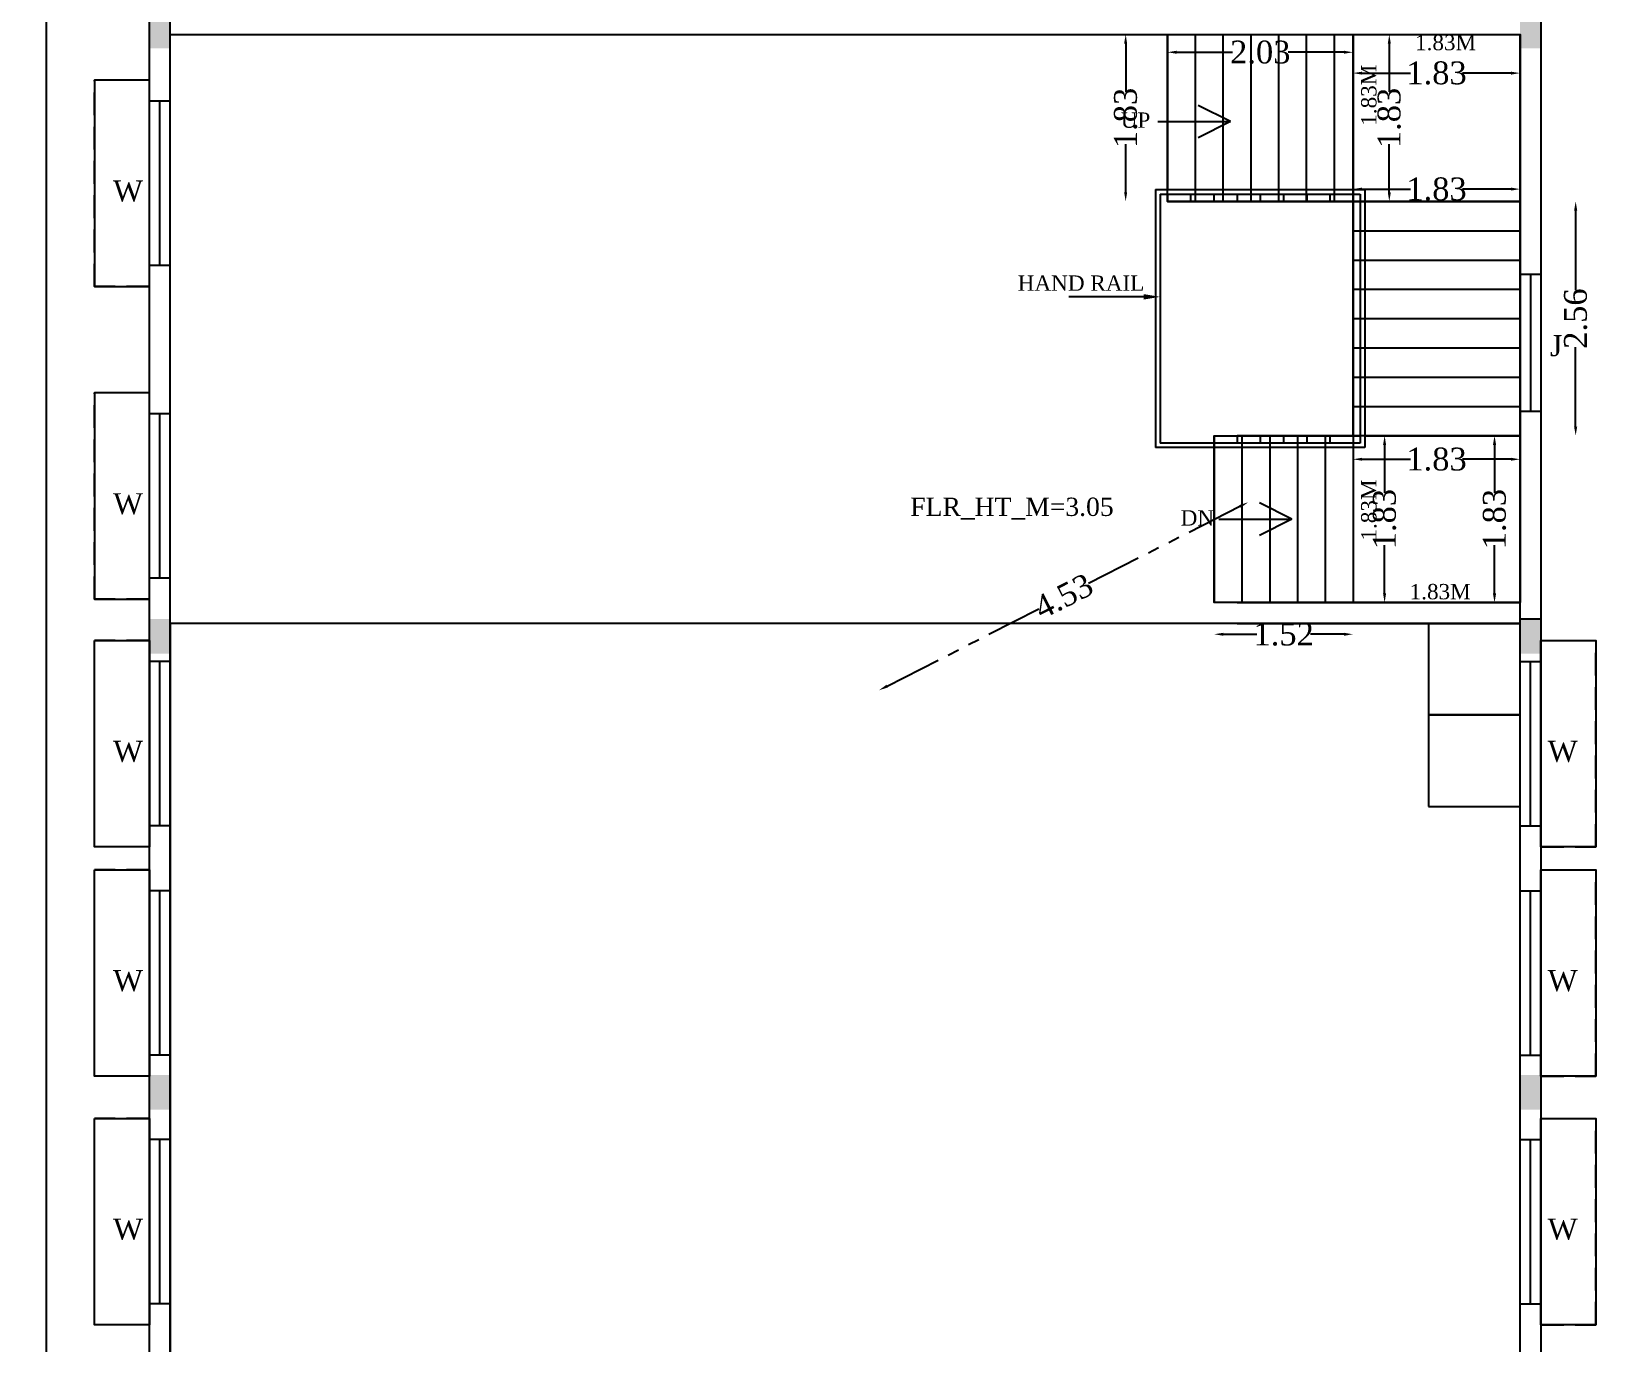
# Model space of a CAD drawing. Header units: metres. Extents: x 3520 to 17931, y 2577 to 6638.
# Drawn here: x 3549.74 to 3566.86, y 2664.75 to 2679.11 of the extents above; entities that cross this region are included whole.
import ezdxf
from ezdxf import colors
from ezdxf.entities.mleader import LeaderData, LeaderLine
from ezdxf.math import Vec2, Vec3

# ---------------------------------------------------------------- set-up
doc = ezdxf.new("R2010")
doc.units = ezdxf.units.M
doc.header["$MEASUREMENT"] = 0
for name, pattern in [('DASHED2', [0.375, 0.25, -0.125]), ('HIDDEN2', [0.1875, 0.125, -0.0625]), ('PHANTOM2', [1.25, 0.625, -0.125, 0.125, -0.125, 0.125, -0.125])]:
    doc.linetypes.add(name, pattern=pattern)
for name, color, linetype in [('BLK_1_FLR_1_AC_ROOM_1', 7, 'Continuous'), ('BLK_1_FLR_1_BLT_UP_AREA', 7, 'Continuous'), ('BLK_1_FLR_1_CARPET_AREA', 7, 'Continuous'), ('BLK_1_FLR_1_CHAJJA', 7, 'Continuous'), ('BLK_1_FLR_1_DRINKING_WATER', 7, 'Continuous'), ('BLK_1_FLR_1_STAIR_2', 7, 'Continuous'), ('BLK_1_FLR_1_STAIR_2_FLIGHT_1', 7, 'Continuous'), ('BLK_1_FLR_1_STAIR_2_FLIGHT_2', 7, 'Continuous'), ('BLK_1_FLR_1_STAIR_2_FLIGHT_3', 7, 'Continuous'), ('BLK_1_FLR_1_STAIR_2_LANDING_1', 7, 'Continuous'), ('BLK_1_FLR_1_STAIR_2_LANDING_2', 7, 'Continuous'), ('BLK_1_FLR_1_WASH', 7, 'Continuous'), ('DIST_EXIT', 7, 'Continuous')]:
    doc.layers.add(name, color=color, linetype=linetype)
doc.styles.add('ANAND', font='times.ttf')
doc.styles.get("Standard").update_dxf_attribs({"font": 'times.ttf'})
doc.dimstyles.new('STANDARD$0', dxfattribs={"dimtxt": 0.25, "dimasz": 0.1, "dimexe": 2, "dimexo": 2, "dimgap": 0, "dimtad": 0, "dimzin": 0, "dimdsep": 46, "dimtxsty": 'ANAND', "dimcen": 0.0625, "dimdle": 2.5, "dimse1": 1, "dimse2": 1, "dimclrd": 2, "dimclre": 9, "dimadec": 0, "dimazin": 0, "dimtfac": 1, "dimtix": 1, "dimtofl": 0, "dimtmove": 2, "dimatfit": 3, "dimldrblk": 'OBLIQUE', "dimfxl": 0, "dimtolj": 1, "dimtzin": 0, "dimarcsym": 0})

# ---------------------------------------------------------------- blocks, each defined once
blk = doc.blocks.new('*D25')
at = {"color": 2, "lineweight": -2}
for p, q in [((3549.902, 2685.521), (3549.902, 2656.169)), ((3549.902, 2626.017), (3549.902, 2655.369))]:
    blk.add_line(p, q, dxfattribs=at)
at = {"color": 2}
for points in [[(3549.885, 2685.521), (3549.919, 2685.521), (3549.902, 2685.621)], [(3549.885, 2626.017), (3549.919, 2626.017), (3549.902, 2625.917)]]:
    blk.add_solid(points, dxfattribs=at)
at = {"layer": 'Defpoints', "color": 0}
for p in [(3552.273, 2685.621), (3549.902, 2625.917), (3552.273, 2625.917)]:
    blk.add_point(p, dxfattribs=at)
at = {"color": 0, "insert": (3549.902, 2655.769), "char_height": 0.25, "attachment_point": 5, "rotation": 90, "style": 'ANAND'}
blk.add_mtext('\\A1;59.70', dxfattribs=at)
blk = doc.blocks.new('_Oblique')
at = {"color": 0, "linetype": 'ByBlock', "lineweight": -2}
blk.add_line((-0.5, -0.5), (0.5, 0.5), dxfattribs=at)
blk = doc.blocks.new('*D47')
at = {"layer": 'BLK_1_FLR_1_STAIR_2_FLIGHT_3', "color": 2, "lineweight": -2}
for p, q in [((3562.785, 2672.507), (3563.151, 2672.507)), ((3564.104, 2672.507), (3563.738, 2672.507))]:
    blk.add_line(p, q, dxfattribs=at)
at = {"layer": 'BLK_1_FLR_1_STAIR_2_FLIGHT_3', "color": 2}
for points in [[(3562.785, 2672.523), (3562.785, 2672.49), (3562.685, 2672.507)], [(3564.104, 2672.523), (3564.104, 2672.49), (3564.204, 2672.507)]]:
    blk.add_solid(points, dxfattribs=at)
at = {"layer": 'Defpoints', "color": 0}
for p in [(3562.685, 2672.853), (3564.204, 2672.853), (3562.685, 2672.507)]:
    blk.add_point(p, dxfattribs=at)
at = {"layer": 'BLK_1_FLR_1_STAIR_2_FLIGHT_3', "color": 0, "insert": (3563.445, 2672.507), "char_height": 0.25, "attachment_point": 5, "style": 'ANAND'}
blk.add_mtext('\\A1;1.52', dxfattribs=at)
blk = doc.blocks.new('*D48')
at = {"layer": 'BLK_1_FLR_1_STAIR_2_FLIGHT_2', "color": 2, "lineweight": -2}
for p, q in [((3566.641, 2677.144), (3566.641, 2676.274)), ((3566.641, 2674.78), (3566.641, 2675.65))]:
    blk.add_line(p, q, dxfattribs=at)
at = {"layer": 'BLK_1_FLR_1_STAIR_2_FLIGHT_2', "color": 2}
for points in [[(3566.624, 2677.144), (3566.658, 2677.144), (3566.641, 2677.244)], [(3566.624, 2674.78), (3566.658, 2674.78), (3566.641, 2674.68)]]:
    blk.add_solid(points, dxfattribs=at)
at = {"layer": 'Defpoints', "color": 0}
for p in [(3566.032, 2677.244), (3566.641, 2677.244), (3566.032, 2674.68)]:
    blk.add_point(p, dxfattribs=at)
at = {"layer": 'BLK_1_FLR_1_STAIR_2_FLIGHT_2', "color": 0, "insert": (3566.641, 2675.962), "char_height": 0.25, "attachment_point": 5, "rotation": 90, "style": 'ANAND'}
blk.add_mtext('\\A1;2.56', dxfattribs=at)
blk = doc.blocks.new('*D49')
at = {"layer": 'BLK_1_FLR_1_STAIR_2_FLIGHT_1', "color": 2, "lineweight": -2}
for p, q in [((3562.273, 2678.877), (3562.885, 2678.877)), ((3564.104, 2678.877), (3563.493, 2678.877))]:
    blk.add_line(p, q, dxfattribs=at)
at = {"layer": 'BLK_1_FLR_1_STAIR_2_FLIGHT_1', "color": 2}
for points in [[(3562.273, 2678.894), (3562.273, 2678.861), (3562.173, 2678.877)], [(3564.104, 2678.894), (3564.104, 2678.861), (3564.204, 2678.877)]]:
    blk.add_solid(points, dxfattribs=at)
at = {"layer": 'Defpoints', "color": 0}
for p in [(3562.173, 2679.072), (3564.204, 2679.072), (3564.204, 2678.877)]:
    blk.add_point(p, dxfattribs=at)
at = {"layer": 'BLK_1_FLR_1_STAIR_2_FLIGHT_1', "color": 0, "insert": (3563.189, 2678.877), "char_height": 0.25, "attachment_point": 5, "style": 'ANAND'}
blk.add_mtext('\\A1;2.03', dxfattribs=at)
blk = doc.blocks.new('*D56')
at = {"layer": 'BLK_1_FLR_1_STAIR_2_FLIGHT_1', "color": 2, "lineweight": -2}
for p, q in [((3561.716, 2678.972), (3561.716, 2678.444)), ((3561.716, 2677.344), (3561.716, 2677.872))]:
    blk.add_line(p, q, dxfattribs=at)
at = {"layer": 'BLK_1_FLR_1_STAIR_2_FLIGHT_1', "color": 2}
for points in [[(3561.699, 2678.972), (3561.732, 2678.972), (3561.716, 2679.072)], [(3561.699, 2677.344), (3561.732, 2677.344), (3561.716, 2677.244)]]:
    blk.add_solid(points, dxfattribs=at)
at = {"layer": 'Defpoints', "color": 0}
for p in [(3562.173, 2679.072), (3561.716, 2677.244), (3562.173, 2677.244)]:
    blk.add_point(p, dxfattribs=at)
at = {"layer": 'BLK_1_FLR_1_STAIR_2_FLIGHT_1', "color": 0, "insert": (3561.716, 2678.158), "char_height": 0.25, "attachment_point": 5, "rotation": 90, "style": 'ANAND'}
blk.add_mtext('\\A1;1.83', dxfattribs=at)
blk = doc.blocks.new('*D57')
at = {"layer": 'BLK_1_FLR_1_STAIR_2_FLIGHT_2', "color": 2, "lineweight": -2}
for p, q in [((3564.304, 2677.379), (3564.832, 2677.379)), ((3565.932, 2677.379), (3565.404, 2677.379))]:
    blk.add_line(p, q, dxfattribs=at)
at = {"layer": 'BLK_1_FLR_1_STAIR_2_FLIGHT_2', "color": 2}
for points in [[(3564.304, 2677.396), (3564.304, 2677.363), (3564.204, 2677.379)], [(3565.932, 2677.396), (3565.932, 2677.363), (3566.032, 2677.379)]]:
    blk.add_solid(points, dxfattribs=at)
at = {"layer": 'Defpoints', "color": 0}
for p in [(3566.032, 2677.379), (3564.204, 2677.244), (3566.032, 2677.244)]:
    blk.add_point(p, dxfattribs=at)
at = {"layer": 'BLK_1_FLR_1_STAIR_2_FLIGHT_2', "color": 0, "insert": (3565.118, 2677.379), "char_height": 0.25, "attachment_point": 5, "style": 'ANAND'}
blk.add_mtext('\\A1;1.83', dxfattribs=at)
blk = doc.blocks.new('*D58')
at = {"layer": 'BLK_1_FLR_1_STAIR_2_FLIGHT_3', "color": 2, "lineweight": -2}
for p, q in [((3564.55, 2674.58), (3564.55, 2674.053)), ((3564.55, 2672.953), (3564.55, 2673.481))]:
    blk.add_line(p, q, dxfattribs=at)
at = {"layer": 'BLK_1_FLR_1_STAIR_2_FLIGHT_3', "color": 2}
for points in [[(3564.533, 2674.58), (3564.566, 2674.58), (3564.55, 2674.68)], [(3564.533, 2672.953), (3564.566, 2672.953), (3564.55, 2672.853)]]:
    blk.add_solid(points, dxfattribs=at)
at = {"layer": 'Defpoints', "color": 0}
for p in [(3564.204, 2674.68), (3564.204, 2672.853), (3564.55, 2672.853)]:
    blk.add_point(p, dxfattribs=at)
at = {"layer": 'BLK_1_FLR_1_STAIR_2_FLIGHT_3', "color": 0, "insert": (3564.55, 2673.767), "char_height": 0.25, "attachment_point": 5, "rotation": 90, "style": 'ANAND'}
blk.add_mtext('\\A1;1.83', dxfattribs=at)
blk = doc.blocks.new('*D59')
at = {"layer": 'BLK_1_FLR_1_STAIR_2_LANDING_2', "color": 2, "lineweight": -2}
for p, q in [((3564.304, 2674.422), (3564.832, 2674.422)), ((3565.932, 2674.422), (3565.404, 2674.422))]:
    blk.add_line(p, q, dxfattribs=at)
at = {"layer": 'BLK_1_FLR_1_STAIR_2_LANDING_2', "color": 2}
for points in [[(3564.304, 2674.439), (3564.304, 2674.406), (3564.204, 2674.422)], [(3565.932, 2674.439), (3565.932, 2674.406), (3566.032, 2674.422)]]:
    blk.add_solid(points, dxfattribs=at)
at = {"layer": 'Defpoints', "color": 0}
for p in [(3566.032, 2674.422), (3564.204, 2674.372), (3566.032, 2674.372)]:
    blk.add_point(p, dxfattribs=at)
at = {"layer": 'BLK_1_FLR_1_STAIR_2_LANDING_2', "color": 0, "insert": (3565.118, 2674.422), "char_height": 0.25, "attachment_point": 5, "style": 'ANAND'}
blk.add_mtext('\\A1;1.83', dxfattribs=at)
blk = doc.blocks.new('*D60')
at = {"layer": 'BLK_1_FLR_1_STAIR_2_LANDING_2', "color": 2, "lineweight": -2}
for p, q in [((3565.753, 2674.58), (3565.753, 2674.053)), ((3565.753, 2672.953), (3565.753, 2673.481))]:
    blk.add_line(p, q, dxfattribs=at)
at = {"layer": 'BLK_1_FLR_1_STAIR_2_LANDING_2', "color": 2}
for points in [[(3565.736, 2674.58), (3565.77, 2674.58), (3565.753, 2674.68)], [(3565.736, 2672.953), (3565.77, 2672.953), (3565.753, 2672.853)]]:
    blk.add_solid(points, dxfattribs=at)
at = {"layer": 'Defpoints', "color": 0}
for p in [(3565.713, 2674.68), (3565.713, 2672.853), (3565.753, 2672.853)]:
    blk.add_point(p, dxfattribs=at)
at = {"layer": 'BLK_1_FLR_1_STAIR_2_LANDING_2', "color": 0, "insert": (3565.753, 2673.767), "char_height": 0.25, "attachment_point": 5, "rotation": 90, "style": 'ANAND'}
blk.add_mtext('\\A1;1.83', dxfattribs=at)
blk = doc.blocks.new('*D61')
at = {"layer": 'BLK_1_FLR_1_STAIR_2_LANDING_1', "color": 2, "lineweight": -2}
for p, q in [((3564.601, 2678.972), (3564.601, 2678.444)), ((3564.601, 2677.344), (3564.601, 2677.872))]:
    blk.add_line(p, q, dxfattribs=at)
at = {"layer": 'BLK_1_FLR_1_STAIR_2_LANDING_1', "color": 2}
for points in [[(3564.585, 2678.972), (3564.618, 2678.972), (3564.601, 2679.072)], [(3564.585, 2677.344), (3564.618, 2677.344), (3564.601, 2677.244)]]:
    blk.add_solid(points, dxfattribs=at)
at = {"layer": 'Defpoints', "color": 0}
for p in [(3564.463, 2679.072), (3564.601, 2679.072), (3564.463, 2677.244)]:
    blk.add_point(p, dxfattribs=at)
at = {"layer": 'BLK_1_FLR_1_STAIR_2_LANDING_1', "color": 0, "insert": (3564.601, 2678.158), "char_height": 0.25, "attachment_point": 5, "rotation": 90, "style": 'ANAND'}
blk.add_mtext('\\A1;1.83', dxfattribs=at)
blk = doc.blocks.new('*D62')
at = {"layer": 'BLK_1_FLR_1_STAIR_2_LANDING_1', "color": 2, "lineweight": -2}
for p, q in [((3564.304, 2678.649), (3564.832, 2678.649)), ((3565.932, 2678.649), (3565.404, 2678.649))]:
    blk.add_line(p, q, dxfattribs=at)
at = {"layer": 'BLK_1_FLR_1_STAIR_2_LANDING_1', "color": 2}
for points in [[(3564.304, 2678.665), (3564.304, 2678.632), (3564.204, 2678.649)], [(3565.932, 2678.665), (3565.932, 2678.632), (3566.032, 2678.649)]]:
    blk.add_solid(points, dxfattribs=at)
at = {"layer": 'Defpoints', "color": 0}
for p in [(3564.204, 2678.704), (3566.032, 2678.704), (3566.032, 2678.649)]:
    blk.add_point(p, dxfattribs=at)
at = {"layer": 'BLK_1_FLR_1_STAIR_2_LANDING_1', "color": 0, "insert": (3565.118, 2678.649), "char_height": 0.25, "attachment_point": 5, "style": 'ANAND'}
blk.add_mtext('\\A1;1.83', dxfattribs=at)
blk = doc.blocks.new('*D122')
at = {"layer": 'Defpoints', "color": 0}
for p in [(3562.685, 2674.68), (3558.645, 2672.623), (3559.016, 2671.894)]:
    blk.add_point(p, dxfattribs=at)
at = {"layer": 'DIST_EXIT', "color": 2, "linetype": 'PHANTOM2', "lineweight": -2}
for p, q in [((3562.967, 2673.906), (3561.308, 2673.061)), ((3559.106, 2671.939), (3560.765, 2672.784))]:
    blk.add_line(p, q, dxfattribs=at)
at = {"layer": 'DIST_EXIT', "color": 2}
for points in [[(3562.96, 2673.921), (3562.975, 2673.891), (3563.056, 2673.951)], [(3559.098, 2671.954), (3559.113, 2671.924), (3559.016, 2671.894)]]:
    blk.add_solid(points, dxfattribs=at)
at = {"layer": 'DIST_EXIT', "color": 0, "insert": (3561.036, 2672.922), "char_height": 0.25, "attachment_point": 5, "rotation": 26.9911, "style": 'ANAND'}
blk.add_mtext('\\A1;4.53', dxfattribs=at)

msp = doc.modelspace()

# ---------------------------------------------------------------- hatches: boundary and pattern name
h = msp.add_hatch(color=256)
h.paths.add_polyline_path([(3551.258, 2679.3), (3551.144, 2679.3), (3551.144, 2679.034), (3551.258, 2679.034)])
h.paths.add_polyline_path([(3551.144, 2679.3), (3551.03, 2679.3), (3551.03, 2679.034), (3551.144, 2679.034)])
h.paths.add_polyline_path([(3551.258, 2679.034), (3551.144, 2679.034), (3551.144, 2678.92), (3551.258, 2678.92)])
h.paths.add_polyline_path([(3551.144, 2679.034), (3551.03, 2679.034), (3551.03, 2678.92), (3551.144, 2678.92)])
h = msp.add_hatch(color=256)
h.paths.add_polyline_path([(3566.26, 2679.3), (3566.146, 2679.3), (3566.146, 2679.034), (3566.26, 2679.034)])
h.paths.add_polyline_path([(3566.146, 2679.3), (3566.032, 2679.3), (3566.032, 2679.034), (3566.146, 2679.034)])
h.paths.add_polyline_path([(3566.26, 2679.034), (3566.146, 2679.034), (3566.146, 2678.92), (3566.26, 2678.92)])
h.paths.add_polyline_path([(3566.146, 2679.034), (3566.032, 2679.034), (3566.032, 2678.92), (3566.146, 2678.92)])
h = msp.add_hatch(color=256)
h.paths.add_polyline_path([(3551.258, 2672.675), (3551.144, 2672.675), (3551.144, 2672.409), (3551.258, 2672.409)])
h.paths.add_polyline_path([(3551.144, 2672.675), (3551.03, 2672.675), (3551.03, 2672.409), (3551.144, 2672.409)])
h.paths.add_polyline_path([(3551.258, 2672.409), (3551.144, 2672.409), (3551.144, 2672.294), (3551.258, 2672.294)])
h.paths.add_polyline_path([(3551.144, 2672.409), (3551.03, 2672.409), (3551.03, 2672.294), (3551.144, 2672.294)])
h = msp.add_hatch(color=256)
h.paths.add_polyline_path([(3566.26, 2672.675), (3566.146, 2672.675), (3566.146, 2672.409), (3566.26, 2672.409)])
h.paths.add_polyline_path([(3566.146, 2672.675), (3566.032, 2672.675), (3566.032, 2672.409), (3566.146, 2672.409)])
h.paths.add_polyline_path([(3566.26, 2672.409), (3566.146, 2672.409), (3566.146, 2672.294), (3566.26, 2672.294)])
h.paths.add_polyline_path([(3566.146, 2672.409), (3566.032, 2672.409), (3566.032, 2672.294), (3566.146, 2672.294)])
h = msp.add_hatch(color=256)
h.paths.add_polyline_path([(3551.258, 2667.684), (3551.144, 2667.684), (3551.144, 2667.417), (3551.258, 2667.417)])
h.paths.add_polyline_path([(3551.144, 2667.684), (3551.03, 2667.684), (3551.03, 2667.417), (3551.144, 2667.417)])
h.paths.add_polyline_path([(3551.258, 2667.417), (3551.144, 2667.417), (3551.144, 2667.303), (3551.258, 2667.303)])
h.paths.add_polyline_path([(3551.144, 2667.417), (3551.03, 2667.417), (3551.03, 2667.303), (3551.144, 2667.303)])
h = msp.add_hatch(color=256)
h.paths.add_polyline_path([(3566.26, 2667.684), (3566.146, 2667.684), (3566.146, 2667.417), (3566.26, 2667.417)])
h.paths.add_polyline_path([(3566.146, 2667.684), (3566.032, 2667.684), (3566.032, 2667.417), (3566.146, 2667.417)])
h.paths.add_polyline_path([(3566.26, 2667.417), (3566.146, 2667.417), (3566.146, 2667.303), (3566.26, 2667.303)])
h.paths.add_polyline_path([(3566.146, 2667.417), (3566.032, 2667.417), (3566.032, 2667.303), (3566.146, 2667.303)])

# ---------------------------------------------------------------- linework, layer by layer
for p, q in [((3551.03, 2632.237), (3551.03, 2685.621)), ((3566.26, 2685.621), (3566.26, 2632.237)), ((3551.258, 2632.237), (3551.258, 2685.393)), ((3551.258, 2679.072), (3566.032, 2679.072)), ((3566.032, 2632.237), (3566.032, 2679.072)), ((3551.258, 2678.342), (3551.03, 2678.342)), ((3551.144, 2676.542), (3551.144, 2678.342)), ((3562.865, 2678.118), (3562.509, 2678.296)), ((3562.067, 2678.118), (3562.865, 2678.118)), ((3562.865, 2678.118), (3562.509, 2677.94)), ((3562.043, 2677.374), (3562.043, 2674.55)), ((3562.043, 2677.374), (3564.334, 2677.374)), ((3562.093, 2677.324), (3562.093, 2674.6)), ((3562.093, 2677.324), (3564.284, 2677.324)), ((3562.173, 2677.324), (3562.173, 2677.244)), ((3562.427, 2677.324), (3562.427, 2677.244)), ((3562.681, 2677.324), (3562.681, 2677.244)), ((3562.935, 2677.324), (3562.935, 2677.244)), ((3563.189, 2677.324), (3563.189, 2677.244)), ((3563.443, 2677.324), (3563.443, 2677.244)), ((3563.697, 2677.324), (3563.697, 2677.244)), ((3563.95, 2677.324), (3563.95, 2677.244)), ((3564.204, 2677.324), (3564.204, 2677.244)), ((3564.284, 2677.324), (3564.284, 2675.962)), ((3564.334, 2677.374), (3564.334, 2675.962)), ((3562.173, 2677.244), (3564.204, 2677.244)), ((3564.204, 2677.244), (3564.284, 2677.244)), ((3564.204, 2677.244), (3564.204, 2675.962)), ((3564.334, 2677.244), (3566.032, 2677.244)), ((3564.204, 2676.924), (3564.284, 2676.924)), ((3564.204, 2676.603), (3564.284, 2676.603)), ((3551.258, 2676.542), (3551.03, 2676.542)), ((3566.032, 2676.45), (3566.26, 2676.45)), ((3566.146, 2676.45), (3566.146, 2674.95)), ((3564.204, 2676.283), (3564.284, 2676.283)), ((3564.204, 2675.962), (3564.204, 2674.68)), ((3564.204, 2675.962), (3564.284, 2675.962)), ((3564.284, 2675.962), (3564.284, 2674.6)), ((3564.334, 2675.962), (3564.334, 2674.55)), ((3551.258, 2674.92), (3551.03, 2674.92)), ((3551.144, 2673.12), (3551.144, 2674.92)), ((3566.032, 2674.95), (3566.26, 2674.95)), ((3564.334, 2674.55), (3562.043, 2674.55)), ((3564.284, 2674.6), (3562.093, 2674.6)), ((3564.204, 2674.68), (3562.935, 2674.68)), ((3563.534, 2673.767), (3563.179, 2673.944)), ((3562.737, 2673.767), (3563.534, 2673.767)), ((3563.534, 2673.767), (3563.179, 2673.589)), ((3551.258, 2673.12), (3551.03, 2673.12)), ((3562.935, 2672.853), (3566.032, 2672.853)), ((3566.032, 2672.675), (3566.26, 2672.675)), ((3562.935, 2672.623), (3566.032, 2672.623)), ((3551.258, 2672.209), (3551.03, 2672.209)), ((3551.144, 2670.409), (3551.144, 2672.209)), ((3566.032, 2672.209), (3566.26, 2672.209)), ((3566.146, 2670.409), (3566.146, 2672.209)), ((3551.258, 2670.409), (3551.03, 2670.409)), ((3566.032, 2670.409), (3566.26, 2670.409)), ((3551.258, 2669.699), (3551.03, 2669.699)), ((3551.144, 2667.899), (3551.144, 2669.699)), ((3566.032, 2669.699), (3566.26, 2669.699)), ((3566.146, 2667.899), (3566.146, 2669.699)), ((3551.258, 2667.899), (3551.03, 2667.899)), ((3566.032, 2667.899), (3566.26, 2667.899)), ((3551.258, 2666.978), (3551.03, 2666.978)), ((3551.144, 2665.178), (3551.144, 2666.978)), ((3566.032, 2666.978), (3566.26, 2666.978)), ((3566.146, 2665.178), (3566.146, 2666.978)), ((3551.258, 2665.178), (3551.03, 2665.178)), ((3566.032, 2665.178), (3566.26, 2665.178))]:
    msp.add_line(p, q)
at = {"linetype": 'DASHED2'}
for p, q in [((3550.43, 2676.312), (3550.43, 2678.572)), ((3551.03, 2678.572), (3550.43, 2678.572)), ((3551.03, 2676.312), (3550.43, 2676.312)), ((3550.43, 2672.89), (3550.43, 2675.15)), ((3551.03, 2675.15), (3550.43, 2675.15)), ((3551.03, 2672.89), (3550.43, 2672.89)), ((3550.43, 2670.179), (3550.43, 2672.439)), ((3551.03, 2672.439), (3550.43, 2672.439)), ((3566.26, 2672.439), (3566.86, 2672.439)), ((3566.86, 2670.179), (3566.86, 2672.439)), ((3551.03, 2670.179), (3550.43, 2670.179)), ((3566.26, 2670.179), (3566.86, 2670.179)), ((3550.43, 2667.669), (3550.43, 2669.929)), ((3551.03, 2669.929), (3550.43, 2669.929)), ((3566.26, 2669.929), (3566.86, 2669.929)), ((3566.86, 2667.669), (3566.86, 2669.929)), ((3551.03, 2667.669), (3550.43, 2667.669)), ((3566.26, 2667.669), (3566.86, 2667.669)), ((3550.43, 2664.948), (3550.43, 2667.208)), ((3551.03, 2667.208), (3550.43, 2667.208)), ((3566.26, 2667.208), (3566.86, 2667.208)), ((3566.86, 2664.948), (3566.86, 2667.208)), ((3551.03, 2664.948), (3550.43, 2664.948)), ((3566.26, 2664.948), (3566.86, 2664.948))]:
    msp.add_line(p, q, dxfattribs=at)
at = {"linetype": 'HIDDEN2'}
for p, q in [((3564.204, 2675.642), (3564.284, 2675.642)), ((3564.204, 2675.321), (3564.284, 2675.321)), ((3564.204, 2675.001), (3564.284, 2675.001)), ((3562.935, 2674.68), (3562.935, 2674.6)), ((3563.189, 2674.68), (3563.189, 2674.6)), ((3563.443, 2674.68), (3563.443, 2674.6)), ((3563.697, 2674.68), (3563.697, 2674.6)), ((3563.95, 2674.68), (3563.95, 2674.6)), ((3564.204, 2674.68), (3564.284, 2674.68)), ((3564.204, 2674.68), (3564.204, 2674.6))]:
    msp.add_line(p, q, dxfattribs=at)
msp.add_lwpolyline([(3551.03, 2685.621), (3566.26, 2685.621), (3566.26, 2625.917), (3551.03, 2625.917)], close=True)
msp.add_lwpolyline([(3551.03, 2672.171), (3551.03, 2679.3)])
at = {"layer": 'BLK_1_FLR_1_AC_ROOM_1', "color": 2}
msp.add_lwpolyline([(3551.258, 2632.466), (3566.032, 2632.466), (3566.032, 2672.623), (3551.258, 2672.623)], close=True, dxfattribs=at)
at = {"layer": 'BLK_1_FLR_1_BLT_UP_AREA', "color": 18}
msp.add_lwpolyline([(3566.26, 2625.917), (3551.03, 2625.917), (3551.03, 2685.621), (3566.26, 2685.621)], close=True, dxfattribs=at)
at = {"layer": 'BLK_1_FLR_1_CARPET_AREA', "color": 18}
msp.add_lwpolyline([(3566.032, 2672.623), (3551.258, 2672.623), (3551.258, 2632.466), (3566.032, 2632.466)], close=True, dxfattribs=at)
at = {"layer": 'BLK_1_FLR_1_CHAJJA', "color": 6}
for points in [[(3551.03, 2678.572), (3550.43, 2678.572), (3550.43, 2676.312), (3551.03, 2676.312)], [(3551.03, 2675.15), (3550.43, 2675.15), (3550.43, 2672.89), (3551.03, 2672.89)], [(3550.43, 2672.439), (3551.03, 2672.439), (3551.03, 2670.179), (3550.43, 2670.179)], [(3566.26, 2672.439), (3566.86, 2672.439), (3566.86, 2670.179), (3566.26, 2670.179)], [(3550.43, 2669.929), (3551.03, 2669.929), (3551.03, 2667.669), (3550.43, 2667.669)], [(3566.26, 2669.929), (3566.86, 2669.929), (3566.86, 2667.669), (3566.26, 2667.669)], [(3550.43, 2667.208), (3551.03, 2667.208), (3551.03, 2664.948), (3550.43, 2664.948)], [(3566.26, 2667.208), (3566.86, 2667.208), (3566.86, 2664.948), (3566.26, 2664.948)]]:
    msp.add_lwpolyline(points, close=True, dxfattribs=at)
at = {"layer": 'BLK_1_FLR_1_DRINKING_WATER', "color": 7}
msp.add_lwpolyline([(3565.032, 2671.623), (3566.032, 2671.623), (3566.032, 2672.623), (3565.032, 2672.623)], close=True, dxfattribs=at)
at = {"layer": 'BLK_1_FLR_1_STAIR_2', "color": 1}
msp.add_lwpolyline([(3562.173, 2679.072), (3566.032, 2679.072), (3566.032, 2672.853), (3562.685, 2672.853), (3562.685, 2674.68), (3564.204, 2674.68), (3564.204, 2677.244), (3562.173, 2677.244), (3562.173, 2679.072)], dxfattribs=at)
at = {"layer": 'BLK_1_FLR_1_STAIR_2_FLIGHT_1', "color": 7}
for p, q in [((3562.173, 2679.072), (3562.173, 2677.374)), ((3562.477, 2679.072), (3562.477, 2677.244)), ((3562.781, 2679.072), (3562.781, 2677.244)), ((3563.085, 2679.072), (3563.085, 2677.244)), ((3563.389, 2679.072), (3563.389, 2677.244)), ((3563.693, 2679.072), (3563.693, 2677.244)), ((3563.997, 2679.072), (3563.997, 2677.244))]:
    msp.add_line(p, q, dxfattribs=at)
msp.add_lwpolyline([(3562.173, 2679.072), (3564.204, 2679.072), (3564.204, 2677.244), (3562.173, 2677.244)], close=True, dxfattribs=at)
at = {"layer": 'BLK_1_FLR_1_STAIR_2_FLIGHT_2', "color": 7}
for p, q in [((3564.204, 2676.924), (3566.032, 2676.924)), ((3564.204, 2676.603), (3566.032, 2676.603)), ((3564.204, 2676.283), (3566.032, 2676.283)), ((3564.204, 2675.962), (3566.032, 2675.962)), ((3564.204, 2675.642), (3566.032, 2675.642)), ((3564.204, 2675.321), (3566.032, 2675.321)), ((3564.204, 2675.001), (3566.032, 2675.001)), ((3564.334, 2674.68), (3566.032, 2674.68))]:
    msp.add_line(p, q, dxfattribs=at)
msp.add_lwpolyline([(3564.204, 2677.244), (3566.032, 2677.244), (3566.032, 2674.68), (3564.204, 2674.68)], close=True, dxfattribs=at)
at = {"layer": 'BLK_1_FLR_1_STAIR_2_FLIGHT_3', "color": 7}
for p, q in [((3562.685, 2674.68), (3562.685, 2672.853)), ((3562.989, 2674.68), (3562.989, 2672.853)), ((3563.293, 2674.68), (3563.293, 2672.853)), ((3563.597, 2674.68), (3563.597, 2672.853)), ((3563.9, 2674.68), (3563.9, 2672.853)), ((3564.204, 2674.55), (3564.204, 2672.853))]:
    msp.add_line(p, q, dxfattribs=at)
msp.add_lwpolyline([(3562.685, 2674.68), (3564.204, 2674.68), (3564.204, 2672.853), (3562.685, 2672.853)], close=True, dxfattribs=at)
at = {"layer": 'BLK_1_FLR_1_STAIR_2_LANDING_1', "color": 7}
msp.add_lwpolyline([(3564.204, 2679.072), (3566.032, 2679.072), (3566.032, 2677.244), (3564.204, 2677.244)], close=True, dxfattribs=at)
at = {"layer": 'BLK_1_FLR_1_STAIR_2_LANDING_2', "color": 7}
msp.add_lwpolyline([(3564.204, 2672.853), (3566.032, 2672.853), (3566.032, 2674.68), (3564.204, 2674.68)], close=True, dxfattribs=at)
at = {"layer": 'BLK_1_FLR_1_WASH', "color": 55}
msp.add_lwpolyline([(3565.032, 2670.623), (3566.032, 2670.623), (3566.032, 2671.623), (3565.032, 2671.623)], close=True, dxfattribs=at)

# ---------------------------------------------------------------- texts
for p in [(3550.633, 2677.244), (3550.633, 2673.821), (3550.633, 2671.111), (3550.633, 2668.601), (3550.633, 2665.88)]:
    msp.add_text('W', height=0.23).set_placement(p)
for s, p in [('J', (3566.361, 2675.551)), ('W', (3566.335, 2671.111)), ('W', (3566.335, 2668.601)), ('W', (3566.335, 2665.88))]:
    msp.add_text(s, height=0.23, rotation=360).set_placement(p)
at = {"attachment_point": 7}
for s, insert, char_height, width in [('1.83M', (3564.883, 2678.896), 0.1677, 0.32886), ('{\\W0.180809; }UP', (3561.648, 2678.048), 0.16769, 0.32886), ('{\\W6.339852; }HAND RAIL', (3560.133, 2676.266), 0.16769, 2.13011), ('DN', (3562.318, 2673.696), 0.1677, 0.32886), ('1.83M', (3564.824, 2672.886), 0.1677, 0.32886)]:
    msp.add_mtext(s, dxfattribs=dict(at, insert=insert, char_height=char_height, width=width))
at = {"char_height": 0.1677, "width": 0.32886, "attachment_point": 7, "rotation": 90}
for insert in [(3564.464, 2678.073), (3564.464, 2673.532)]:
    msp.add_mtext('1.83M', dxfattribs=dict(at, insert=insert))
at = {"layer": 'BLK_1_FLR_1_STAIR_2', "color": 1, "insert": (3559.358, 2674.002), "char_height": 0.2, "attachment_point": 1}
msp.add_mtext_dynamic_manual_height_columns('FLR_HT_M=3.05', width=2.8071, gutter_width=1, heights=[0], dxfattribs=at)

# ---------------------------------------------------------------- dimensions: what is measured, and where the dimension line sits
dim = msp.add_linear_dim(base=(3549.902, 2625.917), p1=(3552.273, 2685.621), p2=(3552.273, 2625.917), angle=90, dimstyle='STANDARD$0', override={"dimfxl": 0.18})
dim.commit()
dim.dimension.update_dxf_attribs({"geometry": '*D25', "text_midpoint": (3549.902, 2655.769)})
at = {"layer": 'BLK_1_FLR_1_STAIR_2_FLIGHT_1', "color": 2}
dim = msp.add_linear_dim(base=(3561.716, 2677.244), p1=(3562.173, 2679.072), p2=(3562.173, 2677.244), angle=90, dimstyle='STANDARD$0', dxfattribs=at)
dim.commit()
dim.dimension.update_dxf_attribs({"geometry": '*D56', "text_midpoint": (3561.716, 2678.158)})
at = {"layer": 'BLK_1_FLR_1_STAIR_2_FLIGHT_1', "color": 1}
dim = msp.add_linear_dim(base=(3564.204, 2678.877), p1=(3562.173, 2679.072), p2=(3564.204, 2679.072), dimstyle='STANDARD$0', dxfattribs=at)
dim.commit()
dim.dimension.update_dxf_attribs({"geometry": '*D49', "text_midpoint": (3563.189, 2678.877)})
at = {"layer": 'BLK_1_FLR_1_STAIR_2_FLIGHT_2', "color": 2}
dim = msp.add_linear_dim(base=(3566.032, 2677.379), p1=(3564.204, 2677.244), p2=(3566.032, 2677.244), dimstyle='STANDARD$0', dxfattribs=at)
dim.commit()
dim.dimension.update_dxf_attribs({"geometry": '*D57', "text_midpoint": (3565.118, 2677.379)})
at = {"layer": 'BLK_1_FLR_1_STAIR_2_FLIGHT_2', "color": 1}
dim = msp.add_linear_dim(base=(3566.641, 2677.244), p1=(3566.032, 2674.68), p2=(3566.032, 2677.244), angle=90, dimstyle='STANDARD$0', dxfattribs=at)
dim.commit()
dim.dimension.update_dxf_attribs({"geometry": '*D48', "text_midpoint": (3566.641, 2675.962)})
at = {"layer": 'BLK_1_FLR_1_STAIR_2_FLIGHT_3', "color": 2}
dim = msp.add_linear_dim(base=(3564.55, 2672.853), p1=(3564.204, 2674.68), p2=(3564.204, 2672.853), angle=90, dimstyle='STANDARD$0', dxfattribs=at)
dim.commit()
dim.dimension.update_dxf_attribs({"geometry": '*D58', "text_midpoint": (3564.55, 2673.767)})
at = {"layer": 'BLK_1_FLR_1_STAIR_2_FLIGHT_3', "color": 1}
dim = msp.add_linear_dim(base=(3562.685, 2672.507), p1=(3564.204, 2672.853), p2=(3562.685, 2672.853), dimstyle='STANDARD$0', dxfattribs=at)
dim.commit()
dim.dimension.update_dxf_attribs({"geometry": '*D47', "text_midpoint": (3563.445, 2672.507)})
at = {"layer": 'BLK_1_FLR_1_STAIR_2_LANDING_1', "color": 2}
dim = msp.add_linear_dim(base=(3564.601, 2679.072), p1=(3564.463, 2677.244), p2=(3564.463, 2679.072), angle=90, dimstyle='STANDARD$0', dxfattribs=at)
dim.commit()
dim.dimension.update_dxf_attribs({"geometry": '*D61', "text_midpoint": (3564.601, 2678.158)})
at = {"layer": 'BLK_1_FLR_1_STAIR_2_LANDING_1', "color": 1}
dim = msp.add_linear_dim(base=(3566.032, 2678.649), p1=(3564.204, 2678.704), p2=(3566.032, 2678.704), dimstyle='STANDARD$0', dxfattribs=at)
dim.commit()
dim.dimension.update_dxf_attribs({"geometry": '*D62', "text_midpoint": (3565.118, 2678.649)})
at = {"layer": 'BLK_1_FLR_1_STAIR_2_LANDING_2', "color": 1}
dim = msp.add_linear_dim(base=(3566.032, 2674.422), p1=(3564.204, 2674.372), p2=(3566.032, 2674.372), dimstyle='STANDARD$0', dxfattribs=at)
dim.commit()
dim.dimension.update_dxf_attribs({"geometry": '*D59', "text_midpoint": (3565.118, 2674.422)})
at = {"layer": 'BLK_1_FLR_1_STAIR_2_LANDING_2', "color": 2}
dim = msp.add_linear_dim(base=(3565.753, 2672.853), p1=(3565.713, 2674.68), p2=(3565.713, 2672.853), angle=90, dimstyle='STANDARD$0', dxfattribs=at)
dim.commit()
dim.dimension.update_dxf_attribs({"geometry": '*D60', "text_midpoint": (3565.753, 2673.767)})
at = {"layer": 'DIST_EXIT', "color": 7}
dim = msp.add_aligned_dim(p1=(3562.685, 2674.68), p2=(3558.645, 2672.623), distance=0.818, dimstyle='STANDARD$0', override={"dimfxl": 75, "dimarcsym": 2}, dxfattribs=at)
dim.commit()
dim.dimension.update_dxf_attribs({"geometry": '*D122', "text_midpoint": (3561.036, 2672.922)})

# ---------------------------------------------------------------- leaders
ml = msp.add_multileader_mtext('Standard')
ml.set_content(' ', color=256)
ml.set_leader_properties()
ml.build(insert=Vec2(0, 0))
ml.multileader.update_dxf_attribs({"dogleg_length": 0.36, "arrow_head_size": 0.18})
ctx = ml.context
ctx.base_point, ctx.char_height, ctx.arrow_head_size, ctx.landing_gap_size, ctx.plane_origin = Vec3(3560.847, 2676.2), 0.18, 0.18, 0.09, Vec3(3562.093, 2676.2)
ctx.text_align_type = 2
notes = []
notes.append((ctx, [(0, (1, 1, 0), (3561.453, 2676.2), (-1, 0), 0.36, [(0, [(3562.093, 2676.2)], 0, [])])]))
ctx.mtext.insert, ctx.mtext.alignment, ctx.mtext.flow_direction = Vec3(3561.003, 2676.29), 3, 5
for ctx, leaders in notes:
    for number, flags, end, landing, length, lines in leaders:
        leader = LeaderData()
        leader.index, (leader.has_last_leader_line, leader.has_dogleg_vector, leader.attachment_direction) = number, flags
        leader.last_leader_point, leader.dogleg_vector, leader.dogleg_length = Vec3(end), Vec3(landing), length
        for number, points, colour, breaks in lines:
            line = LeaderLine()
            line.index, line.vertices, line.color, line.breaks = number, Vec3.list(points), colors.encode_raw_color(colour), breaks
            leader.lines.append(line)
        ctx.leaders.append(leader)

doc.saveas('drawing.dxf')
